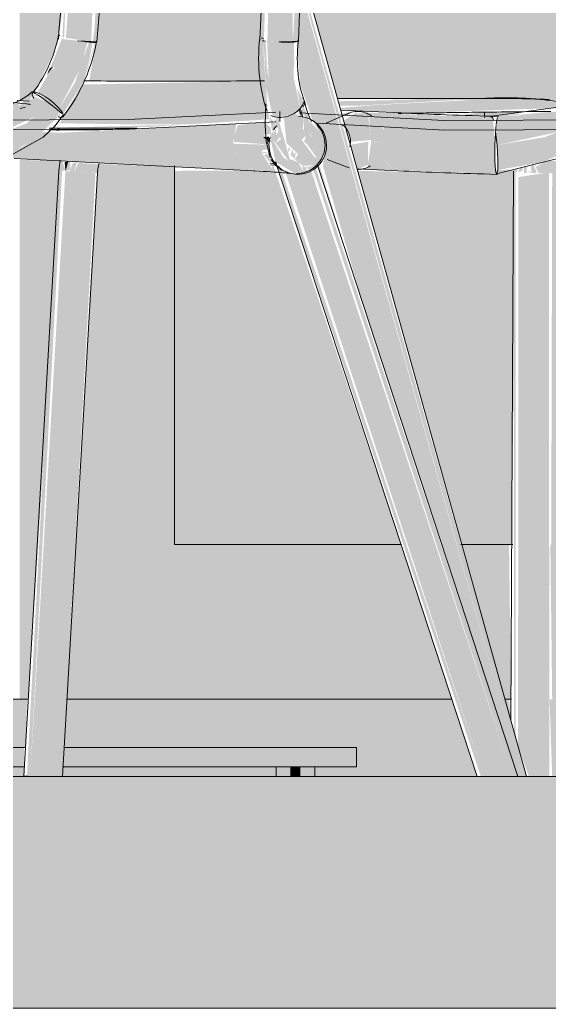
# Model space of a CAD drawing. Header units: inches. Extents: x -55396 to -733, y -290 to 853.
# Drawn here: x -26088.45 to -26074.75, y -6 to 19.59 of the extents above; entities that cross this region are included whole.
import ezdxf

# ---------------------------------------------------------------- set-up
doc = ezdxf.new("R2010")
doc.units = ezdxf.units.IN
doc.header["$MEASUREMENT"] = 0
for name, color, linetype, lineweight in [('A-DOOR', 31, 'Continuous', 9), ('A-GLAZ-CWMG', 51, 'Continuous', 9), ('C-BLDG-PADS', 91, 'Continuous', 9), ('I-FURN', 30, 'Continuous', 9)]:
    doc.layers.add(name, color=color, linetype=linetype, lineweight=lineweight)

# ---------------------------------------------------------------- blocks, each defined once
blk = doc.blocks.new('HermanMiller_Collection_Air-Chair_SideChair_Arms - Arms-V1-Section 13')
at = {"layer": 'I-FURN'}
for points in [[(-26084.475, 17.999), (-26082.094, 18.008), (-26082.146, 18.794), (-26082.077, 20.766), (-26081.666, 24.408), (-26081.655, 24.434), (-26081.496, 25.162), (-26081.135, 26.073), (-26080.469, 27.079), (-26080.374, 27.314), (-26082.537, 27.359), (-26086.016, 27.257), (-26085.827, 26.882), (-26085.725, 26.323), (-26085.636, 25.819), (-26085.575, 25.279), (-26085.624, 24.869), (-26086.568, 19.018), (-26086.47, 19.01), (-26086.659, 18.003), (-26085.885, 18)], [(-26087.307, 19.095), (-26087.237, 20.757), (-26087.267, 20.75), (-26087.348, 19.145), (-26087.315, 19.118)], [(-26086.474, 19.015), (-26086.359, 20.635), (-26086.439, 20.635), (-26086.542, 19.017), (-26086.524, 19.016)], [(-26081.608, 19.015), (-26081.384, 19.02), (-26081.41, 20.635), (-26082.004, 20.677), (-26082.045, 19.031), (-26081.737, 19.017)], [(-26081.384, 19.02), (-26081.254, 19.033), (-26081.23, 20.643), (-26081.298, 20.635), (-26081.383, 19.025)], [(-26081.867, 17.073), (-26082.06, 18.385), (-26082.091, 19.034), (-26082.143, 19.034), (-26082.08, 17.823), (-26081.904, 17.087)], [(-26081.757, 17.058), (-26081.388, 17.144), (-26081.194, 17.287), (-26081.364, 18.094), (-26081.353, 19.009), (-26082.052, 19.026), (-26081.992, 17.662), (-26081.867, 17.073)], [(-26087.753, 18.162), (-26087.588, 18.376), (-26087.68, 18.324)], [(-26081.194, 17.287), (-26081.104, 17.456), (-26081.275, 17.822)], [(-26090.393, 15.697), (-26089.238, 15.898), (-26088.534, 16.21), (-26088.419, 16.306), (-26088.072, 16.482), (-26087.491, 17.047), (-26087.431, 17.219), (-26087.682, 17.42), (-26088.277, 16.904), (-26089.186, 16.545), (-26090.411, 16.344), (-26090.387, 15.816)], [(-26082.005, 16.351), (-26082.131, 16.62), (-26081.95, 16.62), (-26081.964, 16.797), (-26082.113, 16.935), (-26082.811, 16.858), (-26082.916, 16.541), (-26082.906, 16.424), (-26082.138, 16.367)], [(-26082.391, 15.675), (-26082.696, 15.806), (-26082.878, 16.098), (-26082.93, 16.426), (-26087.84, 16.682), (-26088.334, 16.336), (-26088.706, 16.112), (-26088.735, 16.049), (-26088.577, 15.997), (-26082.409, 15.676)], [(-26087.436, 16.733), (-26087.417, 16.792), (-26087.505, 16.733)], [(-26081.963, 16.434), (-26082.008, 16.56), (-26082.158, 16.544), (-26082.005, 16.434), (-26081.968, 16.434)], [(-26076.446, 0), (-26081.722, 15.818), (-26081.798, 15.801), (-26076.523, 0)], [(-26076.01, 0), (-26075.703, 0), (-26080.927, 15.721), (-26081.434, 15.609), (-26081.576, 15.7), (-26081.56, 15.585), (-26076.446, 0), (-26076.128, 0)]]:
    blk.add_hatch(color=256, dxfattribs=at).paths.add_polyline_path(points, flags=0)
h = blk.add_hatch(color=256, dxfattribs=at)
h.paths.add_polyline_path([(-26087.147, 19.09), (-26087.147, 19.091), (-26087.147, 19.395)], flags=0)
h.paths.add_polyline_path([(-26086.604, 19.02), (-26086.542, 20.644), (-26087.144, 20.69), (-26087.258, 19.118), (-26086.662, 19.023)], flags=0)
h = blk.add_hatch(color=256, dxfattribs=at)
h.paths.add_polyline_path([(-26087.588, 18.376), (-26087.553, 18.324), (-26087.602, 18.324)], flags=0)
h.paths.add_polyline_path([(-26087.431, 17.287), (-26086.847, 18.406), (-26086.707, 19.014), (-26087.365, 19.091), (-26087.761, 18.09), (-26087.998, 17.697), (-26087.605, 17.456), (-26087.506, 17.366)], flags=0)
h = blk.add_hatch(color=256, dxfattribs=at)
h.paths.add_polyline_path([(-26086.795, 18.002), (-26086.659, 18.516), (-26086.568, 19.002), (-26086.659, 19.009), (-26087.028, 17.955), (-26087.431, 17.287), (-26087.337, 17.144), (-26086.825, 17.955)], flags=0)
h.paths.add_polyline_path([(-26086.795, 18.002), (-26086.47, 19.01), (-26086.504, 19.002), (-26086.77, 18.086)], flags=0)
h = blk.add_hatch(color=256, dxfattribs=at)
h.paths.add_polyline_path([(-26086.795, 18.002), (-26087.149, 17.371), (-26086.824, 17.955)], flags=0)
h.paths.add_polyline_path([(-26084.155, 16.876), (-26081.986, 17.01), (-26082.04, 17.264), (-26082.091, 17.977), (-26082.117, 18.004), (-26086.855, 17.909), (-26087.417, 16.907), (-26085.346, 16.876)], flags=0)
h.paths.add_polyline_path([(-26081.871, 16.959), (-26081.852, 17.011), (-26081.889, 17.006)], flags=0)
h = blk.add_hatch(color=256, dxfattribs=at)
h.paths.add_polyline_path([(-26092.967, 17.162), (-26088.54, 17.312), (-26088.446, 17.426), (-26090.096, 17.548), (-26090.921, 17.52), (-26093.573, 17.379), (-26094.468, 17.303), (-26094.452, 17.246), (-26092.939, 17.168)], flags=0)
h.paths.add_polyline_path([(-26088.45, 17.281), (-26088.18, 17.394), (-26088.403, 17.325)], flags=0)
h.paths.add_polyline_path([(-26095.503, 17.296), (-26095.609, 17.368), (-26098.217, 17.451), (-26095.571, 17.299)], flags=0)
h = blk.add_hatch(color=256, dxfattribs=at)
h.paths.add_polyline_path([(-26088.296, 17.426), (-26088.285, 17.343), (-26088.318, 17.406)], flags=0)
h.paths.add_polyline_path([(-26089.833, 17.107), (-26089.833, 17.154), (-26090.396, 17.084)], flags=0)
h.paths.add_polyline_path([(-26090.411, 16.344), (-26089.186, 16.545), (-26088.084, 17.072), (-26087.682, 17.42), (-26088.046, 17.589), (-26088.782, 17.206), (-26089.164, 17.19), (-26090.396, 17.074), (-26090.411, 16.992), (-26090.433, 16.558), (-26090.421, 16.444)], flags=0)
h = blk.add_hatch(color=256, dxfattribs=at)
h.paths.add_polyline_path([(-26082.93, 16.426), (-26082.846, 16.899), (-26087.417, 16.66), (-26083.187, 16.439)], flags=0)
h.paths.add_polyline_path([(-26088.325, 17.413), (-26088.296, 17.484), (-26088.446, 17.426)], flags=0)
h = blk.add_hatch(color=256, dxfattribs=at)
h.paths.add_polyline_path([(-26087.394, 17.058), (-26087.417, 17.161), (-26087.469, 17.095), (-26087.417, 17.069)], flags=0)
h.paths.add_polyline_path([(-26087.337, 17.144), (-26087.682, 17.514), (-26087.979, 17.648), (-26088.122, 17.625), (-26088.023, 17.604), (-26087.979, 17.633), (-26087.417, 17.17)], flags=0)
h = blk.add_hatch(color=256, dxfattribs=at)
h.paths.add_polyline_path([(-26081.302, 15.6), (-26081.146, 15.641), (-26081.371, 15.748)], flags=0)
h.paths.add_polyline_path([(-26081.014, 16.579), (-26080.903, 16.533), (-26080.998, 16.735)], flags=0)
h.paths.add_polyline_path([(-26081.399, 16.238), (-26081.441, 16.09), (-26081.333, 15.975)], flags=0)
h.paths.add_polyline_path([(-26081.146, 15.812), (-26080.772, 15.816), (-26080.652, 15.97), (-26080.829, 16.034), (-26081.161, 16.48), (-26081.027, 16.6), (-26081.132, 16.777), (-26081.109, 17.033), (-26081.343, 17.172), (-26081.618, 17.051), (-26081.55, 16.397), (-26081.25, 16.108), (-26081.333, 15.975)], flags=0)
h.paths.add_polyline_path([(-26081.108, 15.622), (-26081.027, 15.749), (-26081.146, 15.812), (-26081.113, 15.648)], flags=0)
h = blk.add_hatch(color=256, dxfattribs=at)
h.paths.add_polyline_path([(-26075.703, 0), (-26075.563, 0), (-26080.8, 15.771), (-26080.869, 15.744), (-26076.788, 3.307)], flags=0)
h.paths.add_polyline_path([(-26081.176, 17.11), (-26081.297, 17.199), (-26081.219, 17.159), (-26081.193, 17.129)], flags=0)
h = blk.add_hatch(color=256, dxfattribs=at)
h.paths.add_polyline_path([(-26084.155, 16.876), (-26087.417, 16.792), (-26087.417, 16.783), (-26085.179, 16.81)], flags=0)
h.paths.add_polyline_path([(-26087.658, 16.808), (-26087.417, 16.907), (-26087.575, 16.864)], flags=0)
h = blk.add_hatch(color=256, dxfattribs=at)
h.paths.add_polyline_path([(-26081.833, 16.391), (-26081.915, 16.705), (-26081.982, 16.544)], flags=0)
h.paths.add_polyline_path([(-26081.441, 15.9), (-26081.774, 17.06), (-26081.849, 16.984), (-26081.836, 16.864), (-26081.754, 16.735), (-26081.805, 16.593), (-26081.68, 16.508), (-26081.833, 16.391), (-26081.495, 15.927)], flags=0)
h.paths.add_polyline_path([(-26081.915, 16.705), (-26081.836, 16.864), (-26081.979, 17.073), (-26081.931, 16.735)], flags=0)
h = blk.add_hatch(color=256, dxfattribs=at)
h.paths.add_polyline_path([(-26081.333, 15.975), (-26081.312, 16.162), (-26081.366, 16.108)], flags=0)
h.paths.add_polyline_path([(-26081.833, 16.391), (-26081.734, 16.545), (-26081.805, 16.593), (-26081.832, 16.77), (-26081.898, 16.64)], flags=0)
h.paths.add_polyline_path([(-26081.277, 15.585), (-26081.312, 15.62), (-26081.25, 15.69), (-26081.113, 15.649), (-26081.25, 15.902), (-26081.457, 15.975), (-26081.495, 15.927), (-26081.63, 16.024), (-26081.902, 16.462), (-26081.974, 16.535), (-26081.833, 15.908), (-26081.312, 15.59)], flags=0)
h.paths.add_polyline_path([(-26080.954, 15.711), (-26080.652, 15.908), (-26080.622, 15.945), (-26080.533, 16.512), (-26081.027, 17.045), (-26081.109, 17.03), (-26081.099, 16.721), (-26081.048, 16.556), (-26081.099, 16.435), (-26081.014, 16.361), (-26080.767, 16.012), (-26080.652, 15.97), (-26080.829, 15.821), (-26081.048, 15.76), (-26081.017, 15.744)], flags=0)
h.paths.add_polyline_path([(-26081.495, 16.148), (-26081.449, 16.291), (-26081.515, 16.238), (-26081.501, 16.174)], flags=0)
h.paths.add_polyline_path([(-26080.903, 16.533), (-26081.014, 16.579), (-26080.927, 16.638)], flags=0)
h = blk.add_hatch(color=256, dxfattribs=at)
h.paths.add_polyline_path([(-26081.892, 15.688), (-26082.1, 15.99), (-26082.208, 16.156), (-26082.152, 16.227), (-26081.992, 16.227), (-26082.005, 16.351), (-26082.926, 16.377), (-26082.865, 16.051), (-26082.667, 15.776), (-26082.388, 15.698), (-26081.896, 15.688)], flags=0)
h.paths.add_polyline_path([(-26081.914, 15.974), (-26081.984, 16.156), (-26082.155, 16.062)], flags=0)
h = blk.add_hatch(color=256, dxfattribs=at)
h.paths.add_polyline_path([(-26081.914, 15.974), (-26082.005, 16.434), (-26082.005, 16.351), (-26081.923, 15.997)], flags=0)
h.paths.add_polyline_path([(-26082.254, 16.098), (-26082.007, 16.166), (-26082.208, 16.156), (-26082.232, 16.126)], flags=0)
h.paths.add_polyline_path([(-26081.967, 15.865), (-26081.896, 15.959), (-26082.107, 16.045), (-26081.985, 15.908), (-26081.969, 15.871)], flags=0)
for p, q in [((-26088.132, 17.711), (-26088.132, 17.721)), ((-26088.214, 17.48), (-26088.516, 17.496)), ((-26081.114, 17.342), (-26081.086, 17.42)), ((-26081.725, 16.957), (-26081.725, 17.208)), ((-26081.175, 17.109), (-26081.224, 17.26)), ((-26082.039, 16.387), (-26082.013, 16.537)), ((-26088.6, 15.998), (-26082.412, 15.675)), ((-26081.964, 15.858), (-26081.804, 15.885)), ((-26081.834, 15.909), (-26076.614, 0)), ((-26075.561, 0), (-26080.743, 15.793)), ((-26076.612, 0), (-26076.608, 0))]:
    blk.add_line(p, q, dxfattribs=at)
at = {"layer": 'I-FURN', "flags": 128}
for points in [[(-26087.282, 20.78), (-26087.371, 20.034), (-26087.44, 19.284), (-26087.454, 19.086)], [(-26082.148, 20.756), (-26082.201, 20.009), (-26082.232, 19.26), (-26082.237, 19.062)], [(-26086.457, 19.017), (-26086.396, 19.739), (-26086.315, 20.458), (-26086.291, 20.647)], [(-26081.237, 19.041), (-26081.212, 19.763), (-26081.167, 20.482), (-26081.152, 20.671)], [(-26087.449, 19.197), (-26087.471, 19.09), (-26087.496, 18.983), (-26087.524, 18.877), (-26087.556, 18.771), (-26087.591, 18.667), (-26087.63, 18.563), (-26087.671, 18.461), (-26087.715, 18.361), (-26087.763, 18.262), (-26087.813, 18.166), (-26087.866, 18.071), (-26087.922, 17.979), (-26087.98, 17.889), (-26088.041, 17.802), (-26088.104, 17.718), (-26088.122, 17.694)], [(-26087.337, 17.075), (-26087.254, 17.185), (-26087.173, 17.298), (-26087.096, 17.414), (-26087.023, 17.533), (-26086.953, 17.655), (-26086.887, 17.779), (-26086.825, 17.905), (-26086.766, 18.033), (-26086.712, 18.164), (-26086.662, 18.296), (-26086.616, 18.429), (-26086.574, 18.565), (-26086.536, 18.701), (-26086.503, 18.838), (-26086.474, 18.976), (-26086.466, 19.015)], [(-26082.054, 17.218), (-26082.092, 17.332), (-26082.127, 17.448), (-26082.157, 17.567), (-26082.184, 17.688), (-26082.207, 17.812), (-26082.227, 17.937), (-26082.243, 18.064), (-26082.255, 18.192), (-26082.264, 18.322), (-26082.269, 18.453), (-26082.271, 18.585), (-26082.269, 18.719), (-26082.264, 18.853), (-26082.255, 18.987), (-26082.243, 19.122), (-26082.239, 19.161)], [(-26081.112, 17.551), (-26081.138, 17.631), (-26081.162, 17.714), (-26081.185, 17.8), (-26081.204, 17.889), (-26081.222, 17.981), (-26081.237, 18.076), (-26081.249, 18.174), (-26081.259, 18.274), (-26081.266, 18.376), (-26081.27, 18.48), (-26081.271, 18.585), (-26081.27, 18.692), (-26081.265, 18.801), (-26081.258, 18.91), (-26081.248, 19.02), (-26081.245, 19.052)], [(-26090.554, 17.091), (-26088.885, 17.316), (-26088.467, 17.486), (-26088.244, 17.627), (-26088.134, 17.72)], [(-26088.132, 17.721), (-26088.105, 17.711), (-26088.052, 17.681), (-26087.979, 17.633), (-26087.888, 17.57), (-26087.787, 17.498), (-26087.682, 17.42)], [(-26087.682, 17.42), (-26087.581, 17.342), (-26087.491, 17.27), (-26087.417, 17.207), (-26087.365, 17.159)], [(-26081.971, 16.024), (-26082.08, 16.433), (-26082.101, 16.858), (-26082.094, 17.166), (-26082.082, 17.406)], [(-26081.086, 17.42), (-26081.092, 17.498), (-26081.132, 17.57)], [(-26080.901, 16.955), (-26080.911, 16.971), (-26080.95, 17.046), (-26080.988, 17.139), (-26081.049, 17.328), (-26081.089, 17.486)], [(-26097.894, 17.307), (-26091.78, 16.983), (-26085.647, 17.005), (-26081.83, 17.193)], [(-26097.898, 17.056), (-26091.77, 16.732), (-26085.622, 16.755), (-26081.829, 16.943)], [(-26090.423, 15.597), (-26088.834, 15.991), (-26087.851, 16.544), (-26087.549, 16.833), (-26087.334, 17.12)], [(-26081.056, 17.056), (-26081.129, 17.074), (-26081.186, 17.084), (-26081.239, 17.092)], [(-26080.762, 16.872), (-26080.645, 16.717), (-26080.572, 16.537), (-26080.548, 16.344)], [(-26080.548, 16.344), (-26080.576, 16.151), (-26080.652, 15.97), (-26080.772, 15.816), (-26080.927, 15.697), (-26081.108, 15.622), (-26081.301, 15.597)], [(-26081.494, 15.622), (-26081.673, 15.697), (-26081.826, 15.816), (-26081.944, 15.97)], [(-26081.426, 15.604), (-26081.435, 15.605), (-26081.458, 15.608), (-26081.492, 15.612), (-26081.536, 15.617), (-26081.588, 15.622), (-26081.648, 15.627), (-26081.716, 15.632), (-26081.79, 15.638), (-26081.872, 15.644), (-26081.96, 15.649), (-26082.054, 15.655), (-26082.155, 15.661), (-26082.261, 15.667), (-26082.373, 15.673), (-26082.412, 15.675)]]:
    blk.add_lwpolyline(points, dxfattribs=at)
at = {"layer": 'I-FURN'}
for centre, major_axis, ratio, start_param, end_param in [((-26086.958, 19.106), (-0.492, 0.091), 0.107353, 6.170071, 6.69367), ((-26086.956, 19.052), (-0.499, 0.035), 0.020295, 1.570393, 2.355791), ((-26086.958, 19.106), (-0.492, 0.091), 0.107353, 1.981281, 2.24308), ((-26086.958, 19.106), (-0.492, 0.091), 0.107353, 2.24308, 3.290278), ((-26086.956, 19.052), (-0.499, 0.035), 0.020295, 2.355791, 3.141189), ((-26086.956, 19.052), (-0.499, 0.035), 0.020295, 3.141593, 3.402989), ((-26081.742, 19.106), (-0.497, 0.055), 0.180952, 0.394781, 0.656581), ((-26081.737, 19.052), (-0.5, 0.01), 0.069551, 0.525417, 0.787217), ((-26081.737, 19.052), (-0.5, 0.01), 0.069551, 1.572615, 2.358013), ((-26081.742, 19.106), (-0.497, 0.055), 0.180952, 1.703778, 2.489176), ((-26081.737, 19.052), (-0.5, 0.01), 0.069551, 2.358013, 3.141593), ((-26081.742, 19.106), (-0.497, 0.055), 0.180952, 2.489176, 2.750976), ((-26081.737, 19.052), (-0.5, 0.01), 0.069551, 3.143411, 3.405211), ((-26081.742, 19.106), (-0.497, 0.055), 0.180952, 3.012775, 3.274575), ((-26087.73, 17.385), (-0.393, 0.31), 0.26753, 5.651962, 6.960959), ((-26087.73, 17.385), (-0.393, 0.31), 0.26753, 4.081166, 5.651962), ((-26083.757, 101.858), (0, 84.692), 0.707107, 3.05175, 3.065619), ((-26081.583, 17.385), (0.471, 0.167), 0.596783, 5.443965, 5.967563), ((-26081.583, 17.385), (0.471, 0.167), 0.596783, 6.229363, 6.283185), ((-26087.73, 17.385), (-0.393, 0.31), 0.26753, 2.51037, 4.081166), ((-26081.583, 17.385), (0.471, 0.167), 0.596783, 3.873168, 4.920366), ((-26081.583, 17.385), (0.471, 0.167), 0.596783, 4.962112, 5.443965), ((-26081.583, 17.385), (0.471, 0.167), 0.596783, 3.611369, 3.873168), ((-26081.259, 16.334), (0.202, 0.722), 0.995009, 4.962286, 6.283185), ((-26081.259, 16.334), (0.202, 0.722), 0.995009, 1.097267, 1.278156), ((-26081.259, 16.334), (0.202, 0.722), 0.995009, 1.568307, 1.820693), ((-26081.259, 16.334), (0.202, 0.722), 0.995009, 1.820693, 3.391489), ((-26081.259, 16.334), (0.202, 0.722), 0.995009, 3.391489, 4.962286)]:
    blk.add_ellipse(centre, major_axis=major_axis, ratio=ratio, start_param=start_param, end_param=end_param, dxfattribs=at)
for points, knots in [([(-26086.792, 18.003), (-26086.011, 18), (-26084.43, 17.997), (-26082.895, 18.001), (-26082.117, 18.004)], [-0.9089628, -0.9089628, -0.9089628, -0.9089628, -0.5, -0.0731199, -0.0731199, -0.0731199, -0.0731199]), ([(-26086.484, 16.739), (-26086.801, 16.735), (-26087.208, 16.732), (-26087.615, 16.733), (-26087.704, 16.733)], [-1, -1, -1, -1, -0.5, -0.3596259, -0.3596259, -0.3596259, -0.3596259])]:
    blk.add_open_spline(points, degree=3, knots=knots, dxfattribs=at)
for points in [[(-26088.172, 17.396), (-26088.216, 17.401), (-26088.259, 17.405), (-26088.303, 17.41)], [(-26088.44, 17.286), (-26088.394, 17.297), (-26088.348, 17.311), (-26088.302, 17.326)], [(-26087.693, 16.784), (-26087.623, 16.785), (-26087.559, 16.784), (-26087.505, 16.784)], [(-26087.505, 16.784), (-26087.187, 16.779), (-26086.552, 16.774), (-26085.917, 16.779), (-26085.6, 16.783)], [(-26085.6, 16.783), (-26085.549, 16.784), (-26085.464, 16.784), (-26085.406, 16.782), (-26085.426, 16.777), (-26085.52, 16.771), (-26085.676, 16.763), (-26085.877, 16.755), (-26086.097, 16.748), (-26086.311, 16.742), (-26086.432, 16.74), (-26086.484, 16.739)]]:
    blk.add_open_spline(points, degree=3, dxfattribs=at)
blk = doc.blocks.new('Falcon 7700 Series Pedestal Base - 36_ Square Top x 30_ - Wheelchair Height-V13-Section 13')
at = {"layer": 'I-FURN'}
h = blk.add_hatch(color=256, dxfattribs=at)
h.paths.add_polyline_path([(-26079.741, 0.25), (-26079.741, 0.75), (-26087.305, 0.75), (-26087.335, 0.25), (-26082.988, 0.25)], flags=0)
h.paths.add_polyline_path([(-26089.06, 0.25), (-26088.335, 0.25), (-26088.348, 0.75), (-26089.057, 0.75)], flags=0)
h.paths.add_polyline_path([(-26090.751, 0.25), (-26090.891, 0.75), (-26094.049, 0.75), (-26094.049, 0.25)], flags=0)
blk.add_hatch(color=256, dxfattribs=at).paths.add_polyline_path([(-26081.449, 0), (-26081.19, 0), (-26081.19, 0.25), (-26081.449, 0.25)], flags=0)
for p, q in [((-26089.057, 0.75), (-26088.304, 0.75)), ((-26087.315, 0.75), (-26079.741, 0.75)), ((-26079.741, 0.25), (-26079.741, 0.75)), ((-26088.334, 0.25), (-26089.06, 0.25)), ((-26079.741, 0.25), (-26087.344, 0.25)), ((-26081.819, 0.25), (-26081.819, 0)), ((-26080.819, 0), (-26080.819, 0.25))]:
    blk.add_line(p, q, dxfattribs=at)
blk = doc.blocks.new('HermanMiller_Collection_Air-Chair_SideChair_Arms - Arms-V14-Section 13')
at = {"layer": 'I-FURN'}
for points in [[(-26075.47, 0), (-26075.337, 0), (-26081.171, 20.619), (-26081.156, 20.396), (-26075.563, 0.331)], [(-26079.632, 17.367), (-26076.385, 17.552), (-26080.208, 17.477), (-26080.178, 17.367)], [(-26076.085, 15.697), (-26074.929, 15.898), (-26074.226, 16.21), (-26074.11, 16.306), (-26073.764, 16.482), (-26073.171, 17.072), (-26073.123, 17.219), (-26073.374, 17.42), (-26073.969, 16.904), (-26074.878, 16.545), (-26076.102, 16.344), (-26076.079, 15.816)], [(-26079.119, 16.423), (-26079.043, 16.798), (-26078.852, 17.073), (-26078.599, 17.174), (-26080.121, 17.165), (-26080.042, 17.099), (-26079.688, 17.212), (-26079.412, 17.081), (-26079.358, 16.434)], [(-26079.896, 16.428), (-26079.358, 16.475), (-26079.441, 17.144), (-26079.707, 17.204), (-26080.069, 16.978), (-26079.901, 16.489)], [(-26076.159, 16.318), (-26076.207, 17.059), (-26076.223, 17.06), (-26078.729, 17.148), (-26078.959, 16.953), (-26079.097, 16.617), (-26079.119, 16.423), (-26076.707, 16.334)], [(-26076.427, 17.069), (-26076.427, 17.195), (-26077.238, 17.103), (-26076.707, 17.081)], [(-26076.221, 17.06), (-26076.151, 17.07), (-26075.308, 17.208), (-26076.427, 17.195), (-26076.427, 17.069), (-26076.223, 17.06)], [(-26079.919, 16.348), (-26080.035, 16.738), (-26080.045, 16.713)], [(-26079.717, 15.714), (-26079.442, 15.832), (-26079.436, 16.433), (-26079.907, 16.348), (-26079.861, 16.233), (-26079.735, 15.779)], [(-26076.123, 15.606), (-26076.161, 16.124), (-26076.159, 16.318), (-26079.119, 16.423), (-26079.061, 16.048), (-26078.867, 15.764), (-26078.765, 15.7), (-26076.707, 15.615)], [(-26087.272, 15.665), (-26087.195, 15.925), (-26087.29, 15.895), (-26087.273, 15.675)], [(-26088.182, 0), (-26087.357, 15.67), (-26087.441, 15.624), (-26088.267, 0.005), (-26088.196, 0)], [(-26087.82, 0), (-26087.475, 0), (-26086.567, 15.624), (-26087.272, 15.665), (-26088.182, 0), (-26087.95, 0)], [(-26087.475, 0), (-26087.349, 0), (-26086.494, 15.62), (-26086.567, 15.624), (-26087.475, 0)], [(-26076.094, 15.639), (-26076.113, 15.755), (-26076.097, 15.647)], [(-26075.62, 1.015), (-26075.621, 15.637), (-26075.674, 15.622), (-26075.66, 1.158), (-26075.632, 1.06)], [(-26075.28, 0), (-26074.919, 0), (-26074.842, 15.624), (-26075.548, 15.514), (-26075.558, 0.791), (-26075.28, 0)], [(-26074.919, 0), (-26074.752, 0), (-26074.756, 15.629), (-26074.842, 15.624), (-26074.903, 3.307)]]:
    blk.add_hatch(color=256, dxfattribs=at).paths.add_polyline_path(points, flags=0)
h = blk.add_hatch(color=256, dxfattribs=at)
h.paths.add_polyline_path([(-26075.558, 0), (-26075.47, 0), (-26081.182, 20.396), (-26081.328, 19.016), (-26081.286, 19.009), (-26081.194, 17.904), (-26080.87, 16.975), (-26080.548, 16.416), (-26080.606, 15.793), (-26079.57, 12.214), (-26075.563, 0)], flags=0)
h.paths.add_polyline_path([(-26081.329, 18.388), (-26081.348, 18.883), (-26081.334, 18.405)], flags=0)
h = blk.add_hatch(color=256, dxfattribs=at)
h.paths.add_polyline_path([(-26078.658, 17.162), (-26074.231, 17.312), (-26074.137, 17.426), (-26075.788, 17.548), (-26076.707, 17.511), (-26079.264, 17.379), (-26080.16, 17.303), (-26080.144, 17.246), (-26078.63, 17.168)], flags=0)
h.paths.add_polyline_path([(-26074.141, 17.281), (-26073.872, 17.394), (-26074.095, 17.325)], flags=0)
h = blk.add_hatch(color=256, dxfattribs=at)
h.paths.add_polyline_path([(-26073.988, 17.426), (-26073.976, 17.343), (-26074.01, 17.406)], flags=0)
h.paths.add_polyline_path([(-26075.525, 17.107), (-26075.525, 17.154), (-26076.087, 17.084)], flags=0)
h.paths.add_polyline_path([(-26076.102, 16.344), (-26074.547, 16.676), (-26073.775, 17.072), (-26073.374, 17.42), (-26073.738, 17.589), (-26074.474, 17.206), (-26074.856, 17.19), (-26076.087, 17.074), (-26076.102, 16.992), (-26076.124, 16.558), (-26076.112, 16.444)], flags=0)
h = blk.add_hatch(color=256, dxfattribs=at)
h.paths.add_polyline_path([(-26079.825, 12.993), (-26080.705, 15.842), (-26080.744, 15.793), (-26079.851, 13.073)], flags=0)
h.paths.add_polyline_path([(-26080.944, 17.008), (-26081.134, 17.371), (-26081.17, 17.207), (-26081.042, 17.052), (-26080.96, 17.015)], flags=0)
h = blk.add_hatch(color=256, dxfattribs=at)
h.paths.add_polyline_path([(-26078.636, 15.675), (-26078.884, 15.775), (-26079.061, 16.048), (-26079.119, 16.423), (-26079.359, 16.428), (-26079.456, 15.771), (-26079.549, 15.718), (-26078.765, 15.681)], flags=0)
h.paths.add_polyline_path([(-26081.805, 15.823), (-26081.896, 15.877), (-26081.896, 15.828)], flags=0)
h = blk.add_hatch(color=256, dxfattribs=at)
h.paths.add_polyline_path([(-26086.911, 15.643), (-26086.825, 15.878), (-26086.944, 15.873), (-26086.916, 15.675)], flags=0)
h.paths.add_polyline_path([(-26087.041, 15.651), (-26086.971, 15.913), (-26087.09, 15.865), (-26087.164, 15.658)], flags=0)
h = blk.add_hatch(color=256, dxfattribs=at)
h.paths.add_polyline_path([(-26075.203, 15.619), (-26075.073, 15.621), (-26075.158, 15.836), (-26075.236, 15.777), (-26075.219, 15.697)], flags=0)
h.paths.add_polyline_path([(-26075.331, 15.621), (-26075.341, 15.805), (-26075.409, 15.769), (-26075.409, 15.623)], flags=0)
for p, q in [((-26075.336, 0), (-26081.111, 20.719)), ((-26076.193, 17.552), (-26080.241, 17.551)), ((-26081.187, 17.267), (-26081.128, 17.056)), ((-26079.966, 17.157), (-26080.522, 16.908)), ((-26078.582, 17.173), (-26080.157, 17.247)), ((-26076.427, 17.053), (-26076.427, 17.195)), ((-26076.245, 17.091), (-26076.263, 17.066)), ((-26080.495, 15.972), (-26079.927, 15.754)), ((-26087.439, 15.676), (-26088.349, 0.011)), ((-26087.348, 0), (-26086.441, 15.618)), ((-26081.953, 15.83), (-26081.804, 15.823)), ((-26079.733, 15.726), (-26078.652, 15.675)), ((-26075.674, 15.65), (-26075.744, 1.459)), ((-26075.674, 15.671), (-26075.674, 15.65))]:
    blk.add_line(p, q, dxfattribs=at)
at = {"layer": 'I-FURN', "flags": 128}
for points in [[(-26076.246, 17.091), (-26074.577, 17.316), (-26074.159, 17.486), (-26073.935, 17.627), (-26073.826, 17.72)], [(-26074.744, 17.523), (-26074.788, 17.524), (-26074.832, 17.526), (-26074.877, 17.527), (-26074.923, 17.529), (-26074.969, 17.53), (-26075.016, 17.532), (-26075.064, 17.533), (-26075.111, 17.535), (-26075.159, 17.536), (-26075.207, 17.537), (-26075.256, 17.539), (-26075.304, 17.54), (-26075.353, 17.541), (-26075.401, 17.542), (-26075.449, 17.543), (-26075.497, 17.544), (-26075.545, 17.545), (-26075.592, 17.546), (-26075.639, 17.547), (-26075.686, 17.548), (-26075.731, 17.548), (-26075.777, 17.549), (-26075.821, 17.55), (-26075.865, 17.55), (-26075.908, 17.551), (-26075.95, 17.551), (-26075.991, 17.552), (-26076.031, 17.552), (-26076.07, 17.552), (-26076.108, 17.552), (-26076.145, 17.552), (-26076.18, 17.552), (-26076.193, 17.552)], [(-26081.214, 17.181), (-26077.472, 16.983), (-26071.338, 17.005), (-26067.522, 17.193)], [(-26078.582, 17.173), (-26078.45, 17.167), (-26078.313, 17.161), (-26078.171, 17.155), (-26078.026, 17.149), (-26077.876, 17.143), (-26077.723, 17.137), (-26077.567, 17.132), (-26077.407, 17.126), (-26077.245, 17.12), (-26077.08, 17.115), (-26076.913, 17.109), (-26076.743, 17.104), (-26076.572, 17.098), (-26076.399, 17.093), (-26076.225, 17.088), (-26076.066, 17.084)], [(-26080.741, 16.906), (-26077.462, 16.732), (-26071.314, 16.755), (-26067.521, 16.943)], [(-26076.198, 16.991), (-26076.223, 17.066), (-26076.245, 17.091)], [(-26076.114, 15.597), (-26074.525, 15.991), (-26073.543, 16.544), (-26073.241, 16.833), (-26073.026, 17.12)], [(-26076.102, 16.344), (-26076.122, 16.537), (-26076.142, 16.696)], [(-26076.115, 15.597), (-26076.097, 15.622), (-26076.085, 15.697), (-26076.079, 15.816), (-26076.08, 15.97), (-26076.088, 16.151), (-26076.102, 16.344)], [(-26087.406, 15.948), (-26087.418, 15.882), (-26087.427, 15.815), (-26087.434, 15.749), (-26087.439, 15.682), (-26087.439, 15.676)], [(-26086.441, 15.618), (-26086.438, 15.655), (-26086.434, 15.692), (-26086.429, 15.729), (-26086.423, 15.765), (-26086.416, 15.801), (-26086.408, 15.836), (-26086.399, 15.871)], [(-26078.652, 15.675), (-26078.517, 15.669), (-26078.378, 15.663), (-26078.234, 15.657), (-26078.087, 15.65), (-26077.935, 15.644), (-26077.78, 15.638), (-26077.622, 15.633), (-26077.461, 15.627), (-26077.297, 15.621), (-26077.13, 15.615), (-26076.961, 15.61), (-26076.79, 15.604), (-26076.617, 15.599), (-26076.443, 15.594), (-26076.267, 15.589), (-26076.107, 15.585)]]:
    blk.add_lwpolyline(points, dxfattribs=at)
at = {"layer": 'I-FURN'}
for centre, major_axis, ratio, start_param, end_param in [((-26069.448, 101.858), (0, 84.692), 0.707107, 3.05175, 3.065619), ((-26079.707, 16.463), (-0.021, 0.75), 0.90616, 6.224803, 6.748402), ((-26079.707, 16.463), (-0.021, 0.75), 0.90616, 5.701205, 6.224803), ((-26076.086, 16.334), (0.02, 0.75), 0.096081, 0.286594, 0.768007), ((-26080.349, 16.444), (-0.014, 0.5), 0.90616, 4.654007, 5.701205), ((-26076.086, 16.334), (0.02, 0.75), 0.096081, 0.810193, 1.595591), ((-26080.349, 16.444), (-0.014, 0.5), 0.90616, 4.392208, 4.654007), ((-26076.086, 16.334), (0.02, 0.75), 0.096081, 1.595591, 3.166388), ((-26079.707, 16.463), (-0.021, 0.75), 0.90616, 3.083211, 3.34501), ((-26079.707, 16.463), (-0.021, 0.75), 0.90616, 3.358196, 3.60681), ((-26076.086, 16.334), (0.02, 0.75), 0.096081, 3.166388, 3.428187), ((-26087.85, -0.018), (-0.499, 0.029), 0.004932, 0.057933, 0.843331)]:
    blk.add_ellipse(centre, major_axis=major_axis, ratio=ratio, start_param=start_param, end_param=end_param, dxfattribs=at)
for points, knots in [([(-26074.821, 17.508), (-26074.952, 17.525), (-26075.279, 17.553), (-26075.787, 17.571), (-26076.19, 17.566), (-26076.376, 17.555), (-26076.452, 17.548)], [-1, -1, -1, -1, -0.7, -0.4, -0.2, 0, 0, 0, 0]), ([(-26078.664, 17.162), (-26078.547, 17.164), (-26078.241, 17.169), (-26077.716, 17.177), (-26077.086, 17.186), (-26076.649, 17.192), (-26076.427, 17.195)], [-0.9122223, -0.9122223, -0.9122223, -0.9122223, -0.75, -0.5, -0.25, 0, 0, 0, 0]), ([(-26076.427, 17.195), (-26076.143, 17.198), (-26075.57, 17.205), (-26074.993, 17.212), (-26074.707, 17.215)], [-1, -1, -1, -1, -0.5, -0.0039032, -0.0039032, -0.0039032, -0.0039032])]:
    blk.add_open_spline(points, degree=3, knots=knots, dxfattribs=at)
blk = doc.blocks.new('Door_Single_Storefront - one-1142347-Section 13')
at = {"layer": 'A-DOOR'}
h = blk.add_hatch(color=256, dxfattribs=at)
h.paths.add_polyline_path([(-26062.96, 2), (-26064.273, 6), (-26074.723, 6), (-26074.675, 2), (-26068.08, 2)], flags=0)
h.paths.add_polyline_path([(-26087.272, 15.665), (-26087.149, 15.701), (-26087.147, 15.923), (-26087.204, 15.895), (-26087.27, 15.67)], flags=0)
h.paths.add_polyline_path([(-26088.348, 2), (-26088.231, 2.028), (-26087.357, 15.67), (-26087.275, 15.701), (-26087.357, 15.934), (-26088.453, 15.957), (-26088.453, 2)], flags=0)
h.paths.add_polyline_path([(-26086.944, 15.873), (-26086.825, 15.84), (-26086.93, 15.776)], flags=0)
h.paths.add_polyline_path([(-26086.441, 2), (-26077.268, 2), (-26078.581, 6), (-26084.453, 6), (-26084.453, 15.782), (-26086.944, 15.873), (-26087.038, 15.651), (-26086.441, 15.619), (-26087.233, 2), (-26086.451, 2)], flags=0)
h.paths.add_polyline_path([(-26061.91, 2), (-26053.265, 2), (-26053.265, 96), (-26088.453, 96), (-26088.453, 30), (-26084.453, 30), (-26084.453, 92), (-26057.265, 92), (-26057.265, 6), (-26063.223, 6), (-26061.936, 2.077)], flags=0)
h.paths.add_polyline_path([(-26075.751, 2), (-26075.741, 2), (-26075.792, 6), (-26077.009, 6), (-26075.888, 2), (-26075.772, 2)], flags=0)
h.paths.add_polyline_path([(-26086.703, 26.537), (-26086.821, 26.693), (-26086.736, 26.594)], flags=0)
h.paths.add_polyline_path([(-26088.215, 17.479), (-26088.121, 17.633), (-26088.045, 17.676), (-26088.066, 17.711), (-26087.523, 18.846), (-26087.412, 19.33), (-26086.967, 22.838), (-26086.518, 25.802), (-26086.874, 26.901), (-26087.302, 27.228), (-26088.453, 27.076), (-26088.453, 17.492), (-26088.229, 17.48)], flags=0)
h.paths.add_polyline_path([(-26086.499, 25.726), (-26086.575, 25.842), (-26086.518, 25.8)], flags=0)
h.paths.add_polyline_path([(-26086.585, 26.686), (-26087.018, 27.255), (-26087.088, 27.181), (-26086.617, 26.72)], flags=0)
h.paths.add_polyline_path([(-26088.453, 28.107), (-26086.246, 28.265), (-26084.453, 28.33), (-26084.464, 28.75), (-26088.09, 28.75), (-26088.09, 28.5), (-26088.453, 28.45), (-26088.453, 28.134)], flags=0)
h = blk.add_hatch(color=256, dxfattribs=at)
h.paths.add_polyline_path([(-26083.318, 6), (-26078.581, 6), (-26081.896, 15.828), (-26081.93, 15.775), (-26081.914, 15.688), (-26084.453, 15.675), (-26084.453, 6)], flags=0)
h.paths.add_polyline_path([(-26074.675, 6), (-26064.273, 6), (-26067.587, 15.877), (-26067.632, 15.801), (-26067.661, 15.689), (-26070.227, 15.787), (-26074.818, 15.938), (-26075.101, 15.777), (-26075.027, 15.619), (-26074.675, 15.619), (-26074.7, 6)], flags=0)
h.paths.add_polyline_path([(-26075.548, 15.63), (-26075.429, 15.697), (-26075.47, 15.783), (-26075.533, 15.697)], flags=0)
h.paths.add_polyline_path([(-26075.751, 6), (-26075.721, 6), (-26075.621, 15.637), (-26075.555, 15.697), (-26075.625, 15.71), (-26076.116, 15.697), (-26076.151, 15.606), (-26079.706, 15.675), (-26077.009, 6), (-26075.772, 6)], flags=0)
h.paths.add_polyline_path([(-26057.265, 6), (-26057.265, 92), (-26084.453, 92), (-26084.453, 30), (-26069.841, 30), (-26069.841, 28.75), (-26084.453, 28.75), (-26084.453, 28.309), (-26080.536, 28.304), (-26079.064, 28.184), (-26078.747, 28.025), (-26078.547, 27.933), (-26078.491, 27.63), (-26078.478, 27.555), (-26075.523, 27.958), (-26072.538, 28.223), (-26069.841, 28.316), (-26066.227, 28.304), (-26064.756, 28.184), (-26064.529, 28.029), (-26064.238, 27.933), (-26064.177, 27.671), (-26064.212, 27.418), (-26064.529, 27.395), (-26064.631, 27.338), (-26064.769, 27.136), (-26064.613, 27), (-26064.685, 26.83), (-26065.805, 26.198), (-26066.208, 25.242), (-26066.34, 24.702), (-26066.574, 23.266), (-26066.904, 19.83), (-26067.02, 19.016), (-26066.978, 19.009), (-26066.883, 17.822), (-26066.825, 17.371), (-26066.881, 17.152), (-26066.801, 17.055), (-26066.561, 16.975), (-26066.225, 16.512), (-26066.417, 15.816), (-26066.435, 15.793), (-26063.223, 6), (-26061.254, 6)], flags=0)
h.paths.add_polyline_path([(-26075.203, 15.619), (-26075.304, 15.697), (-26075.25, 15.619)], flags=0)
h.paths.add_polyline_path([(-26072.394, 26.537), (-26072.513, 26.693), (-26072.445, 26.623)], flags=0)
h.paths.add_polyline_path([(-26074.374, 17.453), (-26073.976, 17.483), (-26073.801, 17.548), (-26073.813, 17.633), (-26073.737, 17.676), (-26073.758, 17.711), (-26073.215, 18.846), (-26073.104, 19.33), (-26072.659, 22.838), (-26072.21, 25.802), (-26072.566, 26.901), (-26072.994, 27.228), (-26077.366, 26.716), (-26080.085, 26.248), (-26080.199, 26.032), (-26080.516, 25.242), (-26080.648, 24.702), (-26080.882, 23.266), (-26081.106, 20.699), (-26080.228, 17.549), (-26074.547, 17.474), (-26074.392, 17.455)], flags=0)
h.paths.add_polyline_path([(-26067.056, 18.094), (-26067.023, 18.506), (-26067.052, 18.405)], flags=0)
h.paths.add_polyline_path([(-26080.726, 24.798), (-26080.606, 25.048), (-26080.7, 24.873)], flags=0)
h.paths.add_polyline_path([(-26066.418, 24.798), (-26066.297, 25.048), (-26066.392, 24.873)], flags=0)
h.paths.add_polyline_path([(-26072.191, 25.726), (-26072.253, 25.726), (-26072.21, 25.8)], flags=0)
h.paths.add_polyline_path([(-26072.277, 26.686), (-26072.709, 27.255), (-26072.78, 27.181), (-26072.309, 26.72)], flags=0)
for p, q in [((-26084.453, 6), (-26084.453, 15.808)), ((-26078.572, 6), (-26084.453, 6)), ((-26075.695, 6), (-26077.04, 6))]:
    blk.add_line(p, q, dxfattribs=at)
blk = doc.blocks.new('Rectangular Mullion - Exterior 2_ x 4_5_-1135312-Section 13')
at = {"layer": 'A-GLAZ-CWMG'}
h = blk.add_hatch(color=256, dxfattribs=at)
h.paths.add_polyline_path([(-26062.304, 0), (-26062.96, 2), (-26074.743, 2), (-26074.675, 0), (-26068.08, 0)], flags=0)
h.paths.add_polyline_path([(-26088.984, 0), (-26088.348, 0.01), (-26088.348, 0.25), (-26089.06, 0.25), (-26088.986, 0)], flags=0)
h.paths.add_polyline_path([(-26086.441, 0), (-26081.449, 0), (-26081.449, 0.25), (-26087.335, 0.25), (-26087.349, 0), (-26086.451, 0)], flags=0)
h.paths.add_polyline_path([(-26061.254, 0), (-26053.265, 0), (-26053.265, 2), (-26061.91, 2), (-26061.277, 0.068)], flags=0)
h.paths.add_polyline_path([(-26079.741, 0), (-26076.612, 0), (-26077.268, 2), (-26087.233, 2), (-26087.305, 0.75), (-26079.741, 0.75), (-26079.741, 0.25), (-26081.19, 0.25), (-26081.19, 0)], flags=0)
h.paths.add_polyline_path([(-26088.305, 0.75), (-26088.267, 2), (-26089.051, 2), (-26088.984, 0.75), (-26088.324, 0.75)], flags=0)
h.paths.add_polyline_path([(-26075.744, 1.458), (-26075.792, 2), (-26075.888, 1.976), (-26075.751, 1.485)], flags=0)
for p, q in [((-26088.23, 2), (-26089.051, 2)), ((-26077.263, 2), (-26087.242, 2)), ((-26075.726, 2), (-26075.896, 2))]:
    blk.add_line(p, q, dxfattribs=at)

msp = doc.modelspace()

# ---------------------------------------------------------------- hatches: boundary and pattern name
at = {"layer": 'C-BLDG-PADS'}
h = msp.add_hatch(dxfattribs=at)
h.set_pattern_fill('FP_2', color=256, style=0, pattern_type=2)
h.set_pattern_definition([(50, (-26138.86, 100.19), (55.0854, -4.81984), [5.76, -63.36]), (355, (-26138.86, 100.19), (-10.6557, 57.7685), [4.608, -50.688]), (100.451, (-26134.267, 99.787), (44.4295, 52.94866), [4.895, -53.848]), (46.184, (-26138.86, 115.55), (81.9644, -12.7121), [8.64, -95.04]), (96.636, (-26132.03, 114.49), (71.7815, 74.8124), [7.343, -80.772]), (351.184, (-26138.86, 115.55), (71.782, 74.8124), [6.912, -76.032]), (21, (-26131.18, 111.71), (45.84207, -30.92146), [5.76, -63.36]), (326, (-26131.18, 111.71), (18.6871, 55.6915), [4.608, -50.688]), (71.451, (-26127.357, 109.13), (64.5289, 24.7701), [4.895, -53.848]), (37.5, (-26138.858, 100.189), (0.93389, 25.56682), [2.534, -47.539, 2.534, -48.922, -50.88]), (37.5, (-26138.858, 100.189), (0.93389, 25.56682), [-101.53, 2.534, -48.346]), (7.5, (-26138.858, 100.19), (20.20404, 30.2913), [2.534, -26.803, 2.534, -46.387, -19.392]), (7.5, (-26138.858, 100.19), (20.20404, 30.2913), [-78.259, 2.534, -16.858]), (327.5, (-26155.984, 100.19), (40.99778, -1.7324), [2.534, -16.666, 2.534, -57.37, -79.488]), (327.5, (-26155.984, 100.19), (40.99778, -1.7324), [-79.104, 2.534, -76.954]), (317.5, (-26163.664, 100.19), (44.78888, 7.68784), [2.534, -22.426, 2.534, -37.248, -56.448]), (317.5, (-26163.664, 100.19), (44.78888, 7.68784), [-64.742, 2.534, -53.914])])
h.paths.add_polyline_path([(-26273.39, -6), (-22066.14, -6), (-22066.14, 0), (-26273.39, 0), (-26273.39, -1.575)], flags=0)

# ---------------------------------------------------------------- linework, layer by layer
for p, q in [((-22070.39, 0), (-26270.64, 0)), ((-26273.39, -6), (-22066.14, -6))]:
    msp.add_line(p, q, dxfattribs=at)

# ---------------------------------------------------------------- block references
at = {"layer": 'A-DOOR'}
msp.add_blockref('Door_Single_Storefront - one-1142347-Section 13', (0, 0), dxfattribs=at)
at = {"layer": 'A-GLAZ-CWMG'}
msp.add_blockref('Rectangular Mullion - Exterior 2_ x 4_5_-1135312-Section 13', (0, 0), dxfattribs=at)
at = {"layer": 'I-FURN'}
for name in ['Falcon 7700 Series Pedestal Base - 36_ Square Top x 30_ - Wheelchair Height-V13-Section 13', 'HermanMiller_Collection_Air-Chair_SideChair_Arms - Arms-V1-Section 13', 'HermanMiller_Collection_Air-Chair_SideChair_Arms - Arms-V14-Section 13']:
    msp.add_blockref(name, (0, 0), dxfattribs=at)

doc.saveas('drawing.dxf')
